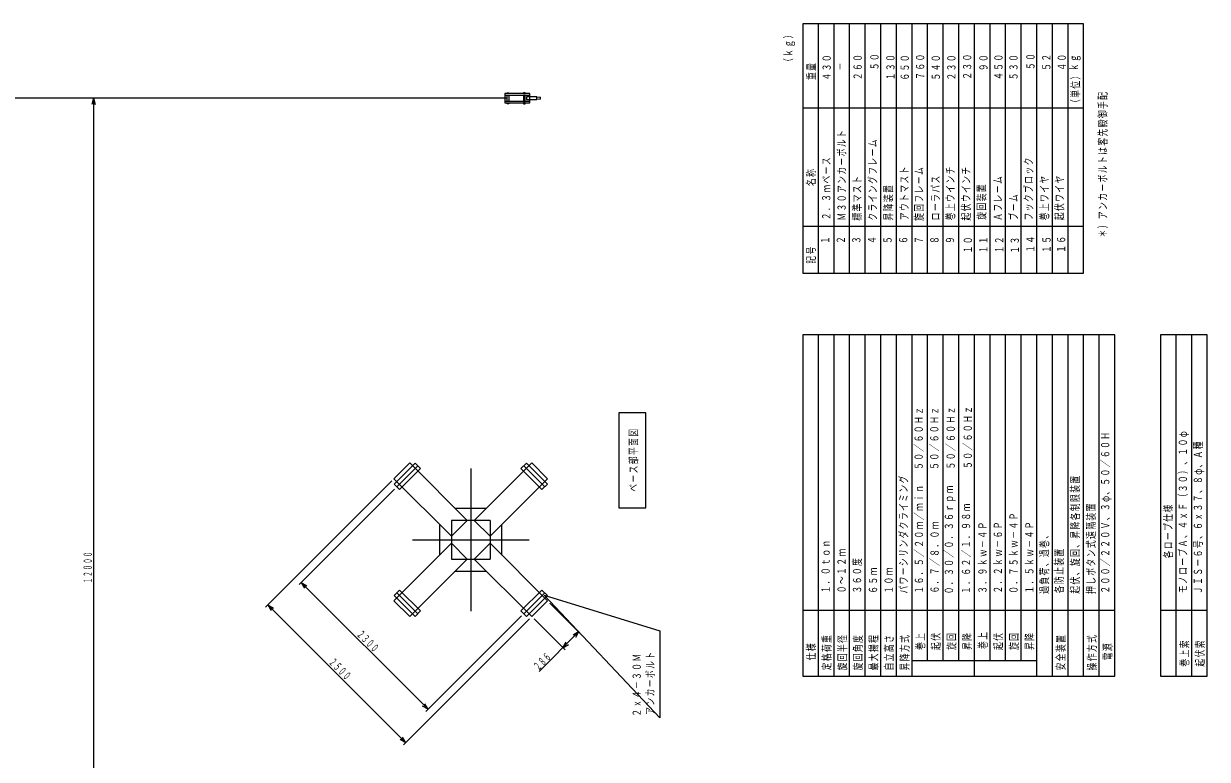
# Model space of a CAD drawing. Units: millimetres, scale not verified. Extents: x -13180 to 15154, y -10104 to 8366.
# Drawn here: x -1828 to 13343, y -1066 to 8366 of the extents above; entities that cross this region are included whole.
import ezdxf
from ezdxf.enums import TextEntityAlignment as Align

# ---------------------------------------------------------------- set-up
doc = ezdxf.new("R2010")
doc.units = ezdxf.units.MM
doc.header["$LTSCALE"] = 40
doc.layers.add('0-0_L-1-1', color=4, linetype='Continuous')
doc.layers.add('1-2_NTEXT', color=7, linetype='Continuous')
doc.styles.add('ＭＳ ゴシック', font='')
doc.styles.get('ＭＳ ゴシック').set_extended_font_data('MS Gothic')

msp = doc.modelspace()

# ---------------------------------------------------------------- linework, layer by layer
at = {"layer": '0-0_L-1-1'}
for p, q in [((8358.2, 5168.01), (8358.2, 8365.59)), ((8558.2, 5168.01), (8558.2, 8365.59)), ((8758.2, 5168.01), (8758.2, 8365.59)), ((8958.2, 5168.01), (8958.2, 8365.59)), ((9158.2, 5168.01), (9158.2, 8365.59)), ((9358.2, 5168.01), (9358.2, 8365.59)), ((9558.2, 5168.01), (9558.2, 8365.59)), ((9758.2, 5168.01), (9758.2, 8365.59)), ((9958.2, 5168.01), (9958.2, 8365.59)), ((10158.2, 5168.01), (10158.2, 8365.59)), ((10358.2, 5168.01), (10358.2, 8365.59)), ((10558.2, 5168.01), (10558.2, 8365.59)), ((10758.2, 5168.01), (10758.2, 8365.59)), ((10958.2, 5168.01), (10958.2, 8365.59)), ((11158.2, 5168.01), (11158.2, 8365.59)), ((11358.2, 5168.01), (11358.2, 8365.59)), ((11558.2, 5168.01), (11558.2, 8365.59)), ((4659.52, 7445.32), (4339.52, 7445.32)), ((4369.34, 7373.32), (4369.34, 7445.32)), ((4390.77, 7445.32), (4390.77, 7373.32)), ((4578.8, 7445.32), (4578.8, 7373.32)), ((4600.23, 7373.32), (4600.23, 7445.32)), ((4369.34, 7409.32), (-9581.62, 7409.32)), ((-932.93, 7409.32), (-954.37, 7329.32)), ((-932.93, 7409.32), (-911.49, 7329.32)), ((4339.52, 7373.32), (4659.52, 7373.32)), ((4749.94, 7391.33), (4749.94, 7427.3)), ((4749.94, 7427.3), (4796.32, 7422.16)), ((4796.32, 7396.47), (4749.94, 7391.33)), ((4796.32, 7396.47), (4796.32, 7422.16)), ((8158.2, 7284.89), (11758.2, 7284.89)), ((8158.2, 5768.01), (11758.2, 5768.01)), ((8358.2, -0.12), (8358.2, 4375.31)), ((8558.2, -0.12), (8558.2, 4375.31)), ((8758.2, -0.12), (8758.2, 4375.31)), ((8958.2, -0.12), (8958.2, 4375.31)), ((9158.2, -0.12), (9158.2, 4375.31)), ((9358.2, -0.12), (9358.2, 4375.31)), ((9558.2, -0.12), (9558.2, 4375.31)), ((9758.2, 199.88), (9758.2, 4375.31)), ((9958.2, 199.88), (9958.2, 4375.31)), ((10158.2, 199.88), (10158.2, 4375.31)), ((10358.2, -0.12), (10358.2, 4375.31)), ((10558.2, 199.88), (10558.2, 4375.31)), ((10758.2, 199.88), (10758.2, 4375.31)), ((10958.2, 199.88), (10958.2, 4375.31)), ((11158.2, -0.12), (11158.2, 4375.31)), ((11358.2, -0.12), (11358.2, 4375.31)), ((11558.2, -0.12), (11558.2, 4375.31)), ((11758.2, -0.12), (11758.2, 4375.31)), ((11958.2, -0.12), (11958.2, 4375.31)), ((12943.27, -0.12), (12943.27, 4375.31)), ((13143.27, -0.12), (13143.27, 4375.31)), ((2954.72, 2427.27), (3223.42, 2695.97)), ((3902.24, 2663.67), (3902.24, 833.23)), ((4849.77, 2427.27), (4581.06, 2695.97)), ((2888.96, 2502.93), (1272.59, 886.56)), ((2926.44, 2398.99), (1700.89, 1173.44)), ((4100.01, 2148.45), (3704.48, 2148.45)), ((4149.24, 1995.45), (4149.24, 1501.45)), ((3502.24, 1946.21), (3502.24, 1550.68)), ((4302.24, 1550.68), (4302.24, 1946.21)), ((3154.68, 1748.45), (4649.81, 1748.45)), ((3655.24, 1501.45), (4149.24, 1501.45)), ((3704.48, 1348.45), (4100.01, 1348.45)), ((3355.52, -424.62), (1729.18, 1201.73)), ((1729.18, 1201.73), (1770.59, 1130)), ((1729.18, 1201.73), (1800.9, 1160.32)), ((3223.42, 800.92), (2954.72, 1069.63)), ((4581.07, 800.92), (4849.77, 1069.63)), ((3068.64, -852.92), (1300.88, 914.85)), ((1300.88, 914.85), (1342.29, 843.12)), ((1300.88, 914.85), (1372.6, 873.44)), ((5313.31, 539.62), (4915.53, 937.4)), ((3327.24, -452.9), (4552.78, 772.64)), ((8158.2, 848.13), (12158.2, 848.13)), ((12743.27, 848.13), (13343.27, 848.13)), ((3040.36, -881.2), (4656.73, 735.16)), ((4713.29, 735.16), (5111.08, 337.38)), ((5285.02, 567.9), (4777.37, 60.25)), ((5285.02, 567.9), (5213.3, 526.49)), ((5285.02, 567.9), (5243.61, 496.17)), ((5082.79, 365.67), (5124.2, 437.39)), ((5082.79, 365.67), (5154.52, 407.08)), ((9558.2, 199.88), (11158.2, 199.88)), ((3355.52, -424.62), (3283.8, -383.21)), ((3355.52, -424.62), (3314.11, -352.89)), ((3068.64, -852.92), (2996.92, -811.51)), ((3068.64, -852.92), (3027.23, -781.19))]:
    msp.add_line(p, q, dxfattribs=at)
for points in [[(8158.2, 5168.01), (11758.2, 5168.01), (11758.2, 8365.59), (8158.2, 8365.59)], [(4339.52, 7373.32), (4339.52, 7349.32), (4659.52, 7349.32), (4659.52, 7469.32), (4339.52, 7469.32), (4339.52, 7445.32)], [(4369.34, 7469.32), (4369.34, 7479.72), (4390.77, 7479.72), (4390.77, 7469.32)], [(4600.23, 7469.32), (4600.23, 7479.72), (4578.8, 7479.72), (4578.8, 7469.32)], [(4390.77, 7349.32), (4390.77, 7338.91), (4369.34, 7338.91), (4369.34, 7349.32)], [(4578.8, 7349.32), (4578.8, 7338.91), (4600.23, 7338.91), (4600.23, 7349.32)], [(4749.94, 7427.3), (4616.32, 7427.3), (4616.32, 7391.33), (4749.94, 7391.33)], [(12158.2, -0.12), (12158.2, 4375.31), (8158.2, 4375.31), (8158.2, -0.12)], [(13343.27, -0.12), (13343.27, 4375.31), (12743.27, 4375.31), (12743.27, -0.12)], [(6146.8, 2158.94), (6146.8, 3377.31), (5800.98, 3377.31), (5800.98, 2158.94)], [(3857.48, 1995.45), (3119.48, 2733.45), (2917.24, 2531.22), (3655.24, 1793.21)], [(2919.36, 2462.63), (2990.08, 2391.91), (3258.78, 2660.61), (3188.07, 2731.33)], [(4149.24, 1793.21), (4887.24, 2531.22), (4685.01, 2733.45), (3947.01, 1995.45)], [(4885.12, 2462.63), (4814.41, 2391.91), (4545.71, 2660.62), (4616.42, 2731.33)], [(3655.24, 1703.68), (2917.24, 965.68), (3119.47, 763.45), (3857.47, 1501.45)], [(3947.01, 1501.45), (4685.01, 763.45), (4887.24, 965.68), (4149.24, 1703.68)], [(3188.06, 765.57), (3258.77, 836.28), (2990.08, 1104.98), (2919.36, 1034.27)], [(4616.42, 765.57), (4545.71, 836.28), (4814.41, 1104.98), (4885.12, 1034.27)], [(4844.15, 1037.56), (6324.57, 582.87), (6324.57, -535.76)]]:
    msp.add_lwpolyline(points, close=True, dxfattribs=at)
for points in [[(-892.93, 7409.32), (-932.93, 7409.32), (-932.93, -4590.68)], [(4149.24, 1995.45), (3655.24, 1995.45), (3655.24, 1501.45)]]:
    msp.add_lwpolyline(points, dxfattribs=at)

# ---------------------------------------------------------------- texts
at = {"layer": '1-2_NTEXT', "style": 'ＭＳ ゴシック', "width": 0.7}
for s, p in [('－', (8719.31, 7766.4)), ('１', (8528.2, 5540.98)), ('２', (8728.2, 5540.98)), ('３', (8928.2, 5540.98)), ('４', (9128.2, 5540.98)), ('５', (9328.2, 5540.98)), ('６', (9528.2, 5540.98)), ('７', (9728.2, 5540.98)), ('８', (9928.2, 5540.98)), ('９', (10128.2, 5540.98))]:
    msp.add_text(s, height=102.6, rotation=90, dxfattribs=at).set_placement(p, align=Align.BOTTOM_LEFT)
at = {"layer": '1-2_NTEXT', "char_height": 102.6, "attachment_point": 7, "style": 'ＭＳ ゴシック'}
for s, insert, rotation in [('\\T1.17;\\W0.7;（ｋｇ）', (8060.16, 7822.65), 90), ('\\T1.17;\\W0.7;４３０', (8518.41, 7636.95), 90), ('\\T1.17;\\W0.7;２６０', (8915.22, 7640.7), 90), ('\\T1.17;\\W0.7;５０', (9131.1, 7768.08), 90), ('\\T1.17;\\W0.7;１３０', (9335.74, 7639.45), 90), ('\\T1.17;\\W0.7;６５０', (9519.18, 7635.7), 90), ('\\T1.17;\\W0.7;７６０', (9716.55, 7645.69), 90), ('\\T1.17;\\W0.7;５４０', (9917.45, 7635.7), 90), ('\\T1.17;\\W0.7;２３０', (10117.1, 7636.95), 90), ('\\T1.17;\\W0.7;２３０', (10319.25, 7645.69), 90), ('\\T1.17;\\W0.7;９０', (10527.7, 7755.66), 90), ('\\T1.17;\\W0.7;４５０', (10720.49, 7643.25), 90), ('\\T1.17;\\W0.7;５３０', (10913.28, 7639.5), 90), ('\\T1.17;\\W0.7;５０', (11130.41, 7770.63), 90), ('\\T1.17;\\W0.7;５２', (11334.43, 7761.27), 90), ('\\T1.17;\\W0.7;４０', (11532.83, 7761.27), 90), ('\\T1.17;\\W0.7;ｋｇ', (11720.33, 7755.15), 90), ('\\T1.17;\\W0.7;重量', (8328.2, 7642.79), 90), ('\\T1.17;\\W0.7;（単位）\u3000\u3000', (11718.46, 7296.15), 90), ('\\T1.17;\\W0.7;＊）アンカーボルトは客先殿御手配', (12068.56, 5624.2), 90), ('\\T1.17;\\W0.7;Ｍ３０アンカーボルト', (8714.58, 5840.49), 90), ('\\T1.17;\\W0.7;クライングフレーム', (9115.51, 5839.16), 90), ('\\T1.17;\\W0.7;２．３ｍベース', (8515.61, 5845.46), 90), ('\\T1.17;\\W0.7;フックブロック', (11114.93, 5842.47), 90), ('\\T1.17;\\W0.7;名称', (8328.2, 6282.99), 90), ('\\T1.17;\\W0.7;標準マスト', (8918.03, 5839.8), 90), ('\\T1.17;\\W0.7;アウトマスト', (9518.19, 5845.62), 90), ('\\T1.17;\\W0.7;旋回フレーム', (9711.17, 5836.65), 90), ('\\T1.17;\\W0.7;ローラパス', (9917.62, 5844.29), 90), ('\\T1.17;\\W0.7;巻上ウインチ', (10112.1, 5844.13), 90), ('\\T1.17;\\W0.7;起伏ウインチ', (10315.55, 5841.13), 90), ('\\T1.17;\\W0.7;Ａフレーム', (10715.5, 5838.3), 90), ('\\T1.17;\\W0.7;巻上ワイヤ', (11316.89, 5844.29), 90), ('\\T1.17;\\W0.7;起伏ワイヤ', (11512.86, 5845.78), 90), ('\\T1.17;\\W0.7;昇降装置', (9317.46, 5841.45), 90), ('\\T1.17;\\W0.7;旋回装置', (10513.02, 5851.93), 90), ('\\T1.17;\\W0.7;ブーム', (10917.45, 5843.11), 90), ('\\T1.17;\\W0.7;１４', (11127.18, 5428.28), 90), ('\\T1.17;\\W0.7;１５', (11337.09, 5426.11), 90), ('\\T1.17;\\W0.7;１６', (11523.07, 5427.19), 90), ('\\T1.17;\\W0.7;記号', (8328.2, 5288.01), 90), ('\\T1.17;\\W0.7;１０', (10328.87, 5419.58), 90), ('\\T1.17;\\W0.7;１１', (10524.64, 5420.67), 90), ('\\T1.17;\\W0.7;１２', (10729.11, 5420.67), 90), ('\\T1.17;\\W0.7;１３', (10929.23, 5417.41), 90), ('\\T1.17;\\W0.7;５０／６０Ｈｚ', (9708.22, 2644.05), 90), ('\\T1.17;\\W0.7;５０／６０Ｈｚ', (9909.02, 2645.31), 90), ('\\T1.17;\\W0.7;５０／６０Ｈｚ', (10118.76, 2649.81), 90), ('\\T1.17;\\W0.7;５０／６０Ｈｚ', (10337.57, 2657.05), 90), ('\\T1.17;\\W0.7;ベース部平面図', (6050.8, 2364.03), 90), ('\\T1.17;\\W0.7;２００／２２０Ｖ、３φ、５０／６０Ｈ', (12115.1, 1057.15), 90), ('\\T1.17;\\W0.7;モノロープＡ、４ｘＦ（３０）、１０φ', (13109.85, 1063.44), 90), ('\\T1.17;\\W0.7;ＪＩＳ－６号、６ｘ３７、８φ、Ａ種', (13303.07, 1052.21), 90), ('\\T1.17;\\W0.7;パワーシリンダクライミング', (9511.22, 1059.07), 90), ('\\T1.17;\\W0.7;起伏、旋回、昇降各制限装置', (11713.51, 1057.23), 90), ('\\T1.17;\\W0.7;１６．５／２０ｍ／ｍｉｎ', (9712.01, 1058.46), 90), ('\\T1.17;\\W0.7;０．３０／０．３６ｒｐｍ', (10116.3, 1049.04), 90), ('\\T1.17;\\W0.7;１．６２／１．９８ｍ', (10315.2, 1053.49), 90), ('\\T1.17;\\W0.7;押しボタン式遠隔装置', (11916.2, 1053.49), 90), ('\\T1.17;\\W0.7;各ロープ仕様', (12905.27, 1509.66), 90), ('\\T1.17;\\W0.7;０．７５ｋｗ－４Ｐ', (10913.79, 1056.66), 90), ('\\T1.17;\\W0.7;６．７／８．０ｍ', (9912.81, 1059.78), 90), ('\\T1.17;\\W0.7;３．９ｋｗ－４Ｐ', (10515.99, 1056.04), 90), ('\\T1.17;\\W0.7;２．２ｋｗ－６Ｐ', (10713, 1059.83), 90), ('\\T1.17;\\W0.7;１．５ｋｗ－４Ｐ', (11116.48, 1059.83), 90), ('\\T1.17;\\W0.7;１．０ｔｏｎ', (8504.72, 1061.07), 90), ('\\T1.17;\\W0.7;過負荷、過巻、', (11317.6, 1055.42), 90), ('\\T1.17;\\W0.5;１２０００', (-952.93, 1189.32), 90), ('\\T1.17;\\W0.7;０～１２ｍ', (8709.3, 1062.98), 90), ('\\T1.17;\\W0.7;各防止装置', (11507.03, 1063.66), 90), ('\\T1.17;\\W0.7;３６０度', (8917.68, 1059.83), 90), ('\\T1.17;\\W0.7;６５ｍ', (9112.16, 1056.69), 90), ('\\T1.17;\\W0.7;１０ｍ', (9312.95, 1057.95), 90), ('\\T1.17;\\W0.5;２３００', (2432.04, 527.15), 314.99), ('\\T1.17;\\W0.7;定格荷重', (8528.2, 73.53), 90), ('\\T1.17;\\W0.7;旋回半径', (8728.2, 73.53), 90), ('\\T1.17;\\W0.7;旋回角度', (8928.2, 73.53), 90), ('\\T1.17;\\W0.7;最大揚程', (9128.2, 73.53), 90), ('\\T1.17;\\W0.7;自立高さ', (9328.2, 73.53), 90), ('\\T1.17;\\W0.7;昇降方式', (9528.2, 73.53), 90), ('\\T1.17;\\W0.7;巻上', (9728.2, 335.96), 90), ('\\T1.17;\\W0.7;起伏', (9928.2, 335.96), 90), ('\\T1.17;\\W0.7;旋回', (10128.2, 335.96), 90), ('\\T1.17;\\W0.7;昇降', (10328.2, 335.96), 90), ('\\T1.17;\\W0.7;巻上', (10528.2, 347.67), 90), ('\\T1.17;\\W0.7;起伏', (10728.2, 335.96), 90), ('\\T1.17;\\W0.7;旋回', (10928.2, 335.96), 90), ('\\T1.17;\\W0.7;昇降', (11128.2, 335.96), 90), ('\\T1.17;\\W0.7;安全装置', (11528.2, 73.53), 90), ('\\T1.17;\\W0.7;操作方式', (11928.2, 73.53), 90), ('\\T1.17;\\W0.7;仕様', (8328.2, 202.63), 90), ('\\T1.17;\\W0.7;電源', (12128.2, 202.63), 90), ('\\T1.17;\\W0.7;巻上索', (13113.27, 121.94), 90), ('\\T1.17;\\W0.7;起伏索', (13313.27, 121.94), 90), ('\\T1.17;\\W0.5;２５００', (2074.45, 169.56), 314.99), ('\\T1.17;\\W0.5;２８６', (4771.32, 66.31), 45), ('\\T1.17;\\W0.7;２ｘ４－３０Ｍ', (6083.78, -519.39), 90), ('\\T1.17;\\W0.7;アンカーボルト', (6260.41, -495.15), 90)]:
    msp.add_mtext(s, dxfattribs=dict(at, insert=insert, rotation=rotation))

doc.saveas('drawing.dxf')
